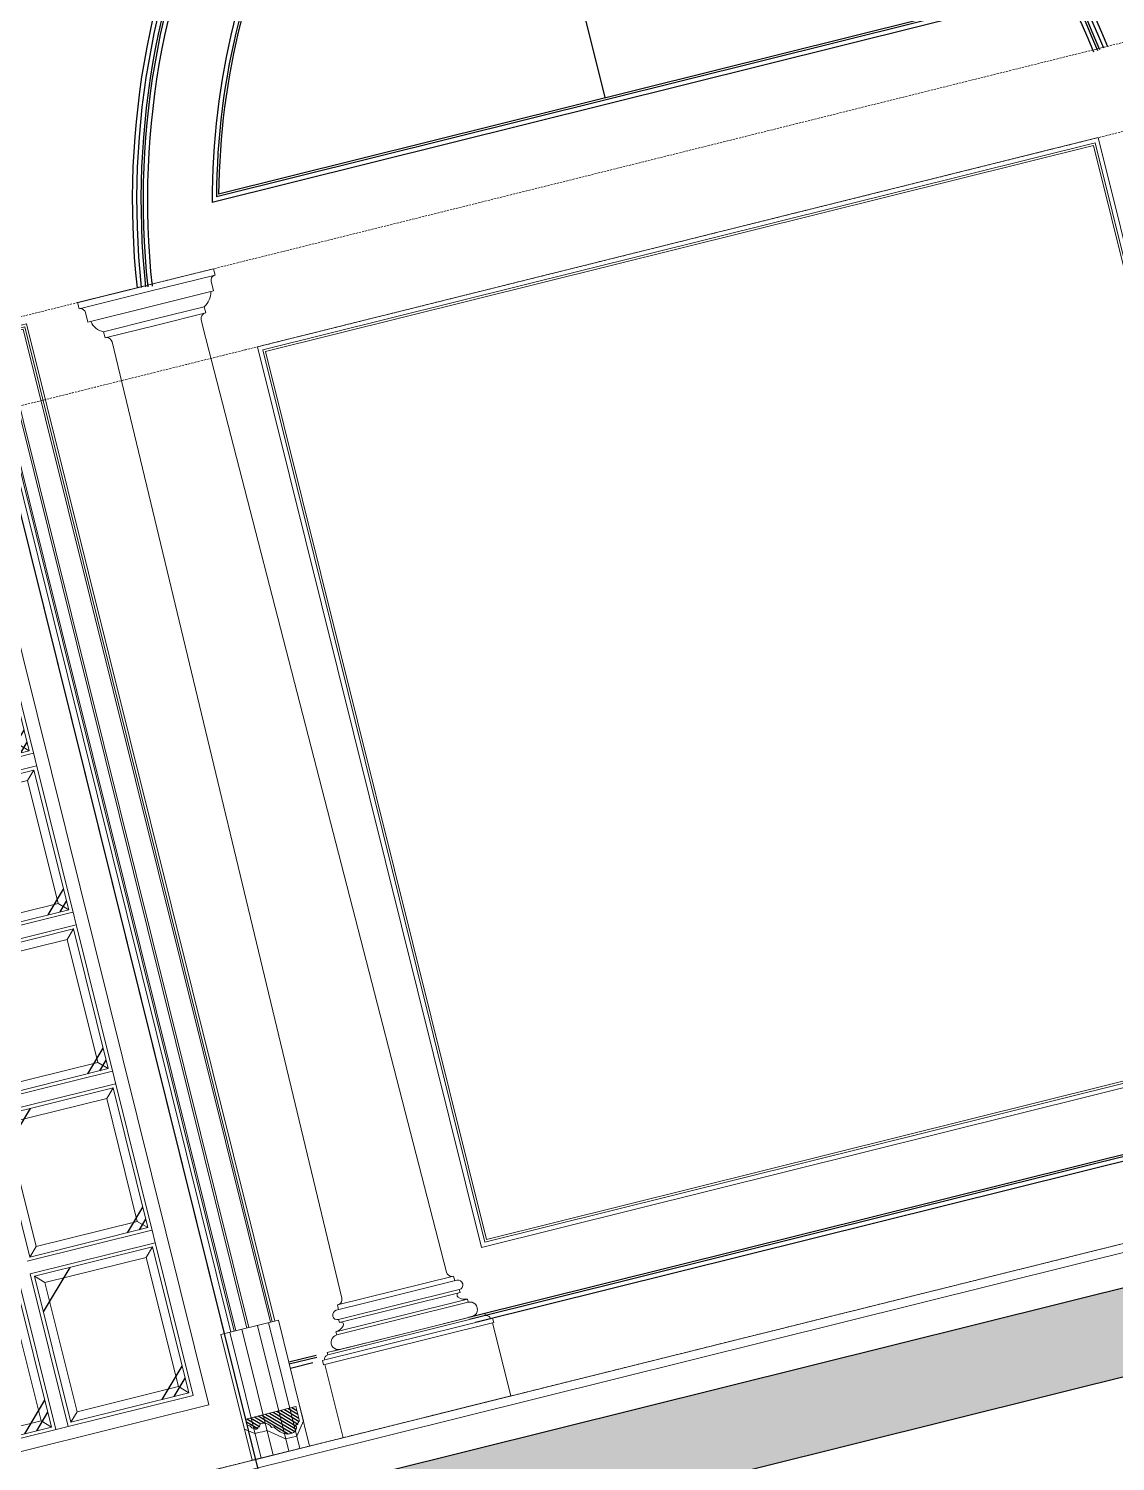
# Model space of a CAD drawing. Header units: inches. Extents: x -207898 to 3408902, y 497526 to 4632928.
# Drawn here: x 302044 to 304562, y 513096 to 516415 of the extents above; entities that cross this region are included whole.
import ezdxf

# ---------------------------------------------------------------- set-up
doc = ezdxf.new("R2010")
doc.units = ezdxf.units.IN
doc.header["$MEASUREMENT"] = 0
doc.linetypes.add('DASHED', pattern=[0.75, 0.5, -0.25])
doc.linetypes.add('HIDDEN', pattern=[0.375, 0.25, -0.125])
for name, color, linetype in [('8', 8, 'Continuous'), ('A-HATCH', 8, 'Continuous'), ('A-Hidden', 8, 'HIDDEN'), ('A-Plaster', 1, 'Continuous'), ('Ext.Walls', 31, 'Continuous'), ('gypsum', 31, 'Continuous'), ('Layer1', 1, 'Continuous'), ('Layer2', 2, 'Continuous'), ('Layer3', 7, 'Continuous'), ('Layer7', 8, 'Continuous'), ('WOOD', 23, 'Continuous')]:
    doc.layers.add(name, color=color, linetype=linetype)
for name, color, linetype, lineweight in [('A-FLOR-TIL1', 6, 'Continuous', 18), ('DIM', 252, 'Continuous', 35), ('Glass', 4, 'Continuous', 0), ('Marble', 6, 'Continuous', 0), ('wood ELEVATION 2', 32, 'Continuous', 18)]:
    doc.layers.add(name, color=color, linetype=linetype, lineweight=lineweight)

# ---------------------------------------------------------------- blocks, each defined once
blk = doc.blocks.new('seca')
at = {"layer": 'Layer7', "ltscale": 300}
h = blk.add_hatch(dxfattribs=at)
h.set_pattern_fill('AR-CONC', color=256, scale=10, angle=-13.9714, style=0)
h.set_pattern_definition([(116.028577, (-385371.086, -318706.174), (-71.119169, 11.2278116), [7.5, -82.5]), (171.028577, (-385371.086, -318706.174), (31.625426, 69.643965), [6, -66]), (65.577177, (-385377.01, -318705.24), (-39.493806, 80.871745), [6.374019, -70.114211]), (119.844377, (-385366.26, -318686.77), (-107.563064, 9.705012), [11.25, -123.75]), (69.392977, (-385375.22, -318685.96), (-67.18229, 117.096285), [9.561029, -105.1713]), (174.844377, (-385366.26, -318686.77), (-67.182198, 117.096337), [9, -99]), (145.028577, (-385377.17, -318689.203), (-67.645578, -24.659192), [7.5, -82.5]), (200.028577, (-385377.17, -318689.2), (-6.103844, 76.244295), [6, -66]), (94.577177, (-385382.806, -318691.26), (-73.749461, 51.585045), [6.374019, -70.114211]), (128.528577, (-385371.086, -318706.174), (6.8573079, 32.5981461), [0, -65.2, 0, -67, 0, -66.25]), (158.528577, (-385371.086, -318706.174), (-16.0061014, 44.6258503), [0, -38.2, 0, -63.7, 0, -25.25]), (198.528577, (-385349.446, -318711.558), (-52.3475577, 10.6997366), [0, -25, 0, -78, 0, -103.5]), (208.528577, (-385339.74, -318713.973), (-54.1764206, 23.794676), [0, -32.5, 0, -51.8, 0, -73.5])])
h.paths.add_polyline_path([(100, 4650), (100, 4450), (-13135, 4450), (-13135, 4650)])
h.paths.add_polyline_path([(-13232.1, 0), (-13232.1, 200), (100, 200), (100, 0)])
at = {"layer": 'A-FLOR-TIL1', "ltscale": 5}
for p, q in [((-13232.1, 300), (-100, 300)), ((-13232.1, 280), (-100, 280))]:
    blk.add_line(p, q, dxfattribs=at)
at = {"layer": 'Layer3'}
for p, q in [((-13232.1, 200), (100, 200)), ((-13232.1, 0), (100, 0))]:
    blk.add_line(p, q, dxfattribs=at)
blk = doc.blocks.new('deco column')
at = {"layer": 'Ext.Walls', "lineweight": 0}
for p, q in [((7577.1, -5087.7, 0), (7252.1, -5087.7, 0)), ((7252.1, -5087.7, 0), (7252.1, -5102.7, 0)), ((7414.6, -5102.7, 0), (7252.1, -5102.7, 0)), ((7414.6, -5102.7, 0), (7577.1, -5102.7, 0)), ((7577.1, -5087.7, 0), (7577.1, -5102.7, 0)), ((7264.6, -5114.3, 0), (7264.6, -5137.7, 0)), ((7414.6, -5137.7, 0), (7264.6, -5137.7, 0)), ((7414.6, -5137.7, 0), (7564.6, -5137.7, 0)), ((7564.6, -5114.3, 0), (7564.6, -5137.7, 0)), ((7414.6, -5167.7, 0), (7294.6, -5167.7, 0)), ((7294.6, -5167.7, 0), (7294.6, -5182.7, 0)), ((7414.6, -5167.7, 0), (7534.6, -5167.7, 0)), ((7534.6, -5167.7, 0), (7534.6, -5182.7, 0)), ((7414.6, -5182.7, 0), (7294.6, -5182.7, 0)), ((7308.3, -5194.9, 0), (7308.3, -5215.2, 0)), ((7414.6, -5182.7, 0), (7534.6, -5182.7, 0)), ((7520.8, -5194.9, 0), (7520.8, -5215.2, 0)), ((7308.3, -5215.2, 0), (7289.6, -7473.4, 0)), ((7520.8, -5215.2, 0), (7539.6, -7473.4, 0)), ((7270.5, -7497.6, 0), (7414.6, -7497.6, 0)), ((7275.9, -7486.2, 0), (7414.6, -7486.2, 0)), ((7275.9, -7497.6, 0), (7275.9, -7486.2, 0)), ((7553.2, -7486.2, 0), (7414.6, -7486.2, 0)), ((7558.6, -7497.6, 0), (7414.6, -7497.6, 0)), ((7553.2, -7497.6, 0), (7553.2, -7486.2, 0)), ((7270.5, -7519.7, 0), (7414.6, -7519.7, 0)), ((7270.5, -7526.6, 0), (7270.5, -7519.7, 0)), ((7270.5, -7526.6, 0), (7414.6, -7526.6, 0)), ((7558.6, -7519.7, 0), (7414.6, -7519.7, 0)), ((7558.6, -7526.6, 0), (7414.6, -7526.6, 0)), ((7558.6, -7526.6, 0), (7558.6, -7519.7, 0)), ((7257.6, -7546, 0), (7414.6, -7546, 0)), ((7257.6, -7553.3, 0), (7257.6, -7546, 0)), ((7257.6, -7553.3, 0), (7571.5, -7553.3, 0)), ((7571.5, -7546, 0), (7414.6, -7546, 0)), ((7571.5, -7553.3, 0), (7571.5, -7546, 0)), ((7240.4, -7587.7, 0), (7414.6, -7587.7, 0)), ((7588.8, -7587.7, 0), (7414.6, -7587.7, 0))]:
    blk.add_line(p, q, dxfattribs=at)
at = {"layer": 'Ext.Walls', "lineweight": 0, "elevation": 0}
blk.add_lwpolyline([(7414.6, -5087.7), (7254.6, -5087.7)], dxfattribs=at)
at = {"layer": 'Ext.Walls', "lineweight": 0}
for centre, radius, start, end in [((7252.1, -5114.8, 0), 12.4, 2.2566, 75.6666), ((7577, -5114.8, 0), 12.4, 104.3334, 177.7434), ((7312.6, -5129.7, 0), 42.1, 190.9695, 244.5872), ((7516.5, -5129.7, 0), 42.1, 295.4128, 349.0305), ((7295, -5195.7, 0), 13.3, 3.4202, 77.6829), ((7534.1, -5195.7, 0), 13.3, 102.3171, 176.5798)]:
    blk.add_arc(centre, radius, start, end, dxfattribs=at)
for centre, major_axis, start_param, end_param in [((7270.5, -7508.6, 0), (-7.83, 7.83), -0.785398, 2.356194), ((7276.1, -7473.2, 0), (-9.56, 9.56), 2.621969, 3.910571), ((7272.8, -7532.6, 0), (-4.25, 4.25), 3.211342, 5.374534), ((7257.6, -7570.5, 0), (12.2, 12.2), 0.785398, 3.926991), ((7253.6, -7512.1, 0), (24.1, 24.1), 4.043473, 4.698234)]:
    blk.add_ellipse(centre, major_axis=major_axis, ratio=1, start_param=start_param, end_param=end_param, dxfattribs=at)
at = {"layer": 'Ext.Walls', "lineweight": 0, "extrusion": (0, 0, -1)}
for centre, major_axis, start_param, end_param in [((7553.1, -7473.2, 0), (9.56, 9.56), 2.621969, 3.910571), ((7558.6, -7508.6, 0), (7.83, 7.83), -0.785398, 2.356194), ((7556.3, -7532.6, 0), (4.25, 4.25), 3.211342, 5.374534), ((7575.5, -7512.1, 0), (-24.1, 24.1), 4.043473, 4.698234), ((7571.5, -7570.5, 0), (-12.2, 12.2), 0.785398, 3.926991)]:
    blk.add_ellipse(centre, major_axis=major_axis, ratio=1, start_param=start_param, end_param=end_param, dxfattribs=at)
at = {"layer": 'Marble', "color": 6}
for p, q in [((7602.6, -7592.7, 0), (7226.6, -7592.7, 0)), ((7614.6, -7612.7, 0), (7214.6, -7612.7, 0)), ((7216.6, -7602.7, 0), (7612.6, -7602.7, 0))]:
    blk.add_line(p, q, dxfattribs=at)
at = {"layer": 'Marble', "color": 6, "elevation": 0}
for points in [[(7214.6, -7612.7), (7211.6, -7612.7), (7211.6, -7602.7), (7216.6, -7602.7, -0.414214), (7226.6, -7592.7), (7226.6, -7587.7), (7414.6, -7587.7)], [(7614.6, -7612.7), (7617.6, -7612.7), (7617.6, -7602.7), (7612.6, -7602.7, 0.414214), (7602.6, -7592.7), (7602.6, -7587.7), (7414.6, -7587.7)]]:
    blk.add_lwpolyline(points, format="xyb", dxfattribs=at)
blk.add_lwpolyline([(7214.6, -7612.7), (7214.6, -7787.7), (7614.6, -7787.7), (7614.6, -7612.7)], dxfattribs=at)
blk = doc.blocks.new('arc01')
at = {"layer": 'gypsum'}
h = blk.add_hatch(dxfattribs=at)
h.set_pattern_fill('ANSI31', color=256, scale=50, style=0)
h.set_pattern_definition([(45, (-13254.309, 35270.839), (-4.4194174, 4.4194174), [])])
h.paths.add_polyline_path([(-5.3, 1232.4, 0.000273), (-7.3, 1233), (-254, 1233, 0.000176), (-255.3, 1232.6), (-255.3, 1193, -0.414214), (-245.4, 1183.1), (-213.1, 1183.1, 1), (-201.1, 1183.1), (-59.5, 1183.1, 1), (-47.5, 1183.1), (-15.3, 1183.1, -0.414214), (-5.3, 1193)])
at = {"color": 2, "elevation": 0}
for points in [[(-255.3, 1232.2, 0.128366), (-826.3, 834.7, 0.149086), (-1288.6, -167)], [(-5.3, 1232.2, -0.128366), (565.6, 834.7, -0.149086), (1028, -167)]]:
    blk.add_lwpolyline(points, format="xyb", dxfattribs=at)
at = {"layer": 'A-Plaster'}
blk.add_line((-130.3, 1077.4, 0), (-130.3, 0), dxfattribs=at)
at = {"layer": 'gypsum'}
for p, q in [((811.2, -17, 0), (-1071.9, -17, 0)), ((798.4, -7, 0), (-1059.1, -7, 0)), ((792, -2, 0), (-1052.6, -2, 0))]:
    blk.add_line(p, q, dxfattribs=at)
at = {"layer": 'gypsum', "elevation": 0}
for points in [[(-255.3, 1221.6, 0.127701), (-818.7, 828.2, 0.1491), (-1278.7, -168.4)], [(-255.3, 1210.9, 0.127025), (-811.2, 821.6, 0.149115), (-1268.8, -169.7)], [(-255.3, 1205.6, 0.126684), (-807.4, 818.3, 0.149122), (-1263.9, -170.4)], [(-255.3, 1194.9, 0.125992), (-799.9, 811.7, 0.149137), (-1253.9, -171.8)], [(-5.3, 1221.6, -0.127701), (558.1, 828.2, -0.1491), (1018.1, -168.4)], [(-5.3, 1210.9, -0.127025), (550.5, 821.6, -0.149115), (1008.2, -169.7)], [(-5.3, 1205.6, -0.126684), (546.8, 818.3, -0.149122), (1003.2, -170.4)], [(-5.3, 1194.9, -0.125992), (539.2, 811.7, -0.149137), (993.3, -171.8)], [(-130.3, 1079.3, 0.142546), (-686.9, 713.1, 0.122755), (-1071.9, -17, 0.122755)], [(-130.3, 1068.8, 0.141907), (-679.4, 706.5, 0.120864), (-1059.1, -7, 0.120864)], [(-130.3, 1063.6, 0.141583), (-675.6, 703.2, 0.119908), (-1052.6, -2, 0.119908)], [(-130.3, 1079.3, -0.142546), (426.2, 713.1, -0.122755), (811.2, -17, -0.122755)], [(-130.3, 1068.8, -0.141907), (418.7, 706.5, -0.120864), (798.4, -7, -0.120864)], [(-130.3, 1063.6, -0.141583), (414.9, 703.2, -0.119908), (792, -2, -0.119908)]]:
    blk.add_lwpolyline(points, format="xyb", dxfattribs=at)
at = {"layer": 'Layer2', "lineweight": 0, "ltscale": 30, "elevation": 0}
blk.add_lwpolyline([(-15.3, 1183.1), (-47.5, 1183.1, -1), (-59.5, 1183.1), (-201.1, 1183.1, -1), (-213.1, 1183.1), (-245.4, 1183.1, 0.414214), (-255.3, 1193), (-255.3, 1193.1), (-255.3, 1233), (-5.3, 1233), (-5.3, 1193, 0.414214)], format="xyb", close=True, dxfattribs=at)
blk = doc.blocks.new('m01')
at = {"layer": 'A-Plaster', "xscale": -0.9999999999999998}
blk.add_blockref('arc01', (7910.8, -69446, 0), dxfattribs=at)
blk = doc.blocks.new('door main maj')
at = {"layer": 'A-HATCH'}
h = blk.add_hatch(dxfattribs=at)
h.set_pattern_fill('AR-RROOF', color=256, scale=20, angle=45, style=0)
h.set_pattern_definition([(45, (54377.54, -12553.23), (431.0523, 1149.473), [7620, -1016, 2540, -508]), (45, (54675.7, -11895.9), (-836.96, 118.539), [1524, -167.64, 3048, -381]), (45, (54251.82, -12068.3), (1627.2224, 2108.5641), [4064, -711.2, 2032, -508])])
h.paths.add_polyline_path([(747.9, -627.7), (466, -627.7), (466, -961.2), (747.9, -961.2)])
h = blk.add_hatch(dxfattribs=at)
h.set_pattern_fill('AR-RROOF', color=256, scale=20, angle=45, style=0)
h.set_pattern_definition([(45, (54377.54, -12932.66), (431.0523, 1149.473), [7620, -1016, 2540, -508]), (45, (54675.7, -12275.3), (-836.96, 118.539), [1524, -167.64, 3048, -381]), (45, (54251.82, -12447.73), (1627.2224, 2108.5641), [4064, -711.2, 2032, -508])])
h.paths.add_polyline_path([(747.9, -1007.2), (466, -1007.2), (466, -1340.6), (747.9, -1340.6)])
h = blk.add_hatch(dxfattribs=at)
h.set_pattern_fill('AR-RROOF', color=256, scale=20, angle=45, style=0)
h.set_pattern_definition([(45, (54377.54, -13312.1), (431.0523, 1149.473), [7620, -1016, 2540, -508]), (45, (54675.7, -12654.74), (-836.96, 118.539), [1524, -167.64, 3048, -381]), (45, (54251.82, -12827.16), (1627.2224, 2108.5641), [4064, -711.2, 2032, -508])])
h.paths.add_polyline_path([(747.9, -1386.6), (466, -1386.6), (466, -1720), (747.9, -1720)])
h = blk.add_hatch(dxfattribs=at)
h.set_pattern_fill('AR-RROOF', color=256, scale=20, angle=45, style=0)
h.set_pattern_definition([(45, (54377.54, -13691.53), (431.0523, 1149.473), [7620, -1016, 2540, -508]), (45, (54675.7, -13034.2), (-836.96, 118.539), [1524, -167.64, 3048, -381]), (45, (54251.82, -13206.6), (1627.2224, 2108.5641), [4064, -711.2, 2032, -508])])
h.paths.add_polyline_path([(747.9, -1766), (466, -1766), (466, -2099.5), (747.9, -2099.5)])
h = blk.add_hatch(dxfattribs=at)
h.set_pattern_fill('AR-RROOF', color=256, scale=20, angle=45, style=0)
h.set_pattern_definition([(45, (54049.57, -14070.96), (431.0523, 1149.473), [7620, -1016, 2540, -508]), (45, (54347.7, -13413.6), (-836.96, 118.539), [1524, -167.64, 3048, -381]), (45, (53923.84, -13586.02), (1627.2224, 2108.5641), [4064, -711.2, 2032, -508])])
h.paths.add_polyline_path([(420, -2145.5), (138, -2145.5), (138, -2493.9), (420, -2493.9)])
h = blk.add_hatch(dxfattribs=at)
h.set_pattern_fill('AR-RROOF', color=256, scale=20, angle=45, style=0)
h.set_pattern_definition([(45, (54377.54, -14070.96), (431.0523, 1149.473), [7620, -1016, 2540, -508]), (45, (54675.7, -13413.6), (-836.96, 118.539), [1524, -167.64, 3048, -381]), (45, (54251.82, -13586.02), (1627.2224, 2108.5641), [4064, -711.2, 2032, -508])])
h.paths.add_polyline_path([(747.9, -2145.5), (466, -2145.5), (466, -2493.9), (747.9, -2493.9)])
at = {"layer": 'WOOD', "ltscale": 5}
h = blk.add_hatch(dxfattribs=at)
h.set_pattern_fill('ANSI31', color=256, scale=2, angle=90, style=0)
h.set_pattern_definition([(135, (-3066.359, -21319.2535), (-4.490128, -4.490128), [])])
edge = h.paths.add_edge_path()
edge.add_spline(control_points=[(970, -2625.5), (970.4, -2627.3), (971.3, -2632.3), (966.1, -2640.3), (954.1, -2643.7), (940.5, -2640.3), (928.3, -2630.7), (922.3, -2622.4), (919.5, -2617.8)], knot_values=[0, 0, 0, 0, 5.415004, 14.845554, 25.171787, 40.963284, 54.877228, 71.203181, 71.203181, 71.203181, 71.203181], degree=3, periodic=0)
edge.add_line((919.5, -2617.8), (914.5, -2617.8))
edge.add_spline(control_points=[(914.5, -2617.8), (914.3, -2617), (913.3, -2613.8), (909.4, -2608.2), (901.8, -2603.8), (894.6, -2603.1), (890.3, -2604.5), (888.4, -2606.7), (888, -2608.5), (888, -2609.5)], knot_values=[0, 0, 0, 0, 2.324395, 10.044553, 19.936108, 27.718662, 30.95963, 33.124227, 36.170003, 36.170003, 36.170003, 36.170003], degree=3, periodic=0)
edge.add_line((888, -2609.5), (884, -2609.5))
edge.add_arc((880, -2609.5), 4, -540, -360, ccw=False)
edge.add_spline(control_points=[(876, -2609.5), (874.6, -2609.7), (872.1, -2609.3), (869.3, -2607), (868, -2603.9), (865.4, -2600.8), (862.5, -2600.5), (861, -2600.5)], knot_values=[0, 0, 0, 0, 4.057479, 7.238849, 10.438183, 13.975032, 18.589448, 18.589448, 18.589448, 18.589448], degree=3, periodic=0)
edge.add_line((861, -2600.5), (861, -2584.5))
edge.add_line((861, -2584.5), (981, -2584.5))
edge.add_line((981, -2584.5), (981, -2619.5))
edge.add_arc((981, -2625.5), 6, -270, -180)
edge.add_line((975, -2625.5), (970, -2625.5))
at = {"layer": '8', "ltscale": 5, "elevation": 0}
blk.add_lwpolyline([(20, -120), (860, -120), (860, -2741.9), (20, -2741.9)], close=True, dxfattribs=at)
at = {"layer": 'Glass'}
for p, q in [((727.9, -941.2, 0), (747.9, -961.2, 0)), ((727.9, -1027.2, 0), (747.9, -1007.2, 0)), ((727.9, -1320.6, 0), (747.9, -1340.6, 0)), ((727.9, -1406.6, 0), (747.9, -1386.6, 0)), ((727.9, -1700, 0), (747.9, -1720, 0)), ((727.9, -1786, 0), (747.9, -1766, 0)), ((486, -2079.5, 0), (466, -2099.5, 0)), ((727.9, -2079.5, 0), (747.9, -2099.5, 0)), ((486, -2165.5, 0), (466, -2145.5, 0)), ((727.9, -2165.5, 0), (747.9, -2145.5, 0)), ((400, -2473.9, 0), (420, -2493.9, 0)), ((466, -2493.9, 0), (486, -2473.9, 0)), ((727.9, -2473.9, 0), (747.9, -2493.9, 0))]:
    blk.add_line(p, q, dxfattribs=at)
at = {"layer": 'Glass', "elevation": 0}
for points in [[(727.9, -1027.2), (486, -1027.2), (486, -1320.6), (727.9, -1320.6)], [(727.9, -1406.6), (486, -1406.6), (486, -1700), (727.9, -1700)], [(727.9, -1786), (486, -1786), (486, -2079.5), (727.9, -2079.5)], [(400, -2165.5), (158, -2165.5), (158, -2473.9), (400, -2473.9)], [(727.9, -2165.5), (486, -2165.5), (486, -2473.9), (727.9, -2473.9)]]:
    blk.add_lwpolyline(points, close=True, dxfattribs=at)
at = {"layer": 'wood ELEVATION 2'}
for p, q in [((458, -969.2, 0), (755.9, -969.2, 0)), ((458, -999.2, 0), (755.9, -999.2, 0)), ((458, -1348.6, 0), (755.9, -1348.6, 0)), ((458, -1378.6, 0), (755.9, -1378.6, 0)), ((458, -1728, 0), (755.9, -1728, 0)), ((458, -1758, 0), (755.9, -1758, 0)), ((458, -2107.5, 0), (755.9, -2107.5, 0)), ((428, -2137.5, -0.1), (428, -2501.9, -0.1)), ((458, -2137.5, -0.1), (458, -2501.9, -0.1)), ((458, -2137.5, 0), (755.9, -2137.5, 0)), ((873.6, -2380.6, 0), (873.6, -2680.9, 0)), ((902.6, -2380.6, 0), (902.6, -2680.9, 0)), ((939.6, -2380.6, 0), (939.6, -2680.9, 0)), ((966.2, -2380.6, 0), (966.2, -2680.9, 0))]:
    blk.add_line(p, q, dxfattribs=at)
at = {"layer": 'wood ELEVATION 2', "elevation": 0}
for points in [[(980.9, -2380.6), (980.9, 0), (0, 0)], [(974.9, -2380.6), (974.9, -6), (0, -6)], [(970.5, -2380.6), (970.5, -10.4), (0, -10.4)], [(919.5, -2380.6), (919.5, -61.4), (0, -61.4)], [(914.5, -2380.6), (914.5, -66.5), (0, -66.5)], [(887.9, -2380.6), (887.9, -93), (0, -93)], [(883.9, -2380.6), (883.9, -97), (0, -97)], [(875.9, -2380.6), (875.9, -105), (0, -105)], [(860.9, -2380.6), (860.9, -120), (0, -120)], [(989.6, -2584.5), (989.6, -2620.8), (966.2, -2651.3), (939.7, -2651.3), (902.6, -2622.4), (892, -2622.4), (886, -2622.4), (873.6, -2622.4), (852.3, -2606.4), (852.3, -2584.5)]]:
    blk.add_lwpolyline(points, dxfattribs=at)
for points in [[(100, -195.3), (785.9, -195.3), (785.9, -2531.9), (100, -2531.9)], [(100, -195.3), (785.9, -195.3), (785.9, -2531.9), (100, -2531.9)], [(130, -225.3), (755.9, -225.3), (755.9, -2501.9), (130, -2501.9)], [(747.9, -627.7), (466, -627.7), (466, -961.2), (747.9, -961.2)], [(747.9, -1007.2), (466, -1007.2), (466, -1340.6), (747.9, -1340.6)], [(747.9, -1386.6), (466, -1386.6), (466, -1720), (747.9, -1720)], [(747.9, -1766), (466, -1766), (466, -2099.5), (747.9, -2099.5)], [(420, -2145.5), (138, -2145.5), (138, -2493.9), (420, -2493.9)], [(747.9, -2145.5), (466, -2145.5), (466, -2493.9), (747.9, -2493.9)], [(989.6, -2380.6), (852.3, -2380.6), (852.3, -2680.9), (989.6, -2680.9)]]:
    blk.add_lwpolyline(points, close=True, dxfattribs=at)
blk.add_lwpolyline([(981, -2584.5), (981, -2619.6, 0.421809), (975, -2625.5), (970, -2625.5, -0.192449), (969.5, -2634.4, -0.19809), (961.2, -2641.4, -0.13619), (947.7, -2641.8, -0.128315), (931.4, -2632.8, -0.073849), (919.5, -2617.8), (914.5, -2617.8, 0.15485), (908.9, -2608.6, 0.124032), (899.8, -2603.9, 0.094818), (893.8, -2603.6, 0.081091), (890.9, -2604.5, 0.20766), (888.2, -2607.8, 0.063312), (887.9, -2609.5), (884, -2609.5, -0.425676), (879.8, -2613.5, -0.400162), (876, -2609.6, -0.316236), (868.7, -2605.6, 0.101923), (866.2, -2602, 0.175196), (861, -2600.5), (861, -2584.5), (981, -2584.5)], format="xyb", dxfattribs=at)

msp = doc.modelspace()

# ---------------------------------------------------------------- linework, layer by layer
at = {"layer": 'A-Hidden', "linetype": 'DASHED', "lineweight": 0, "ltscale": 10}
for p, q in [((310128.5, 517763.6, 0), (297083, 514517.9, 0)), ((310176.8, 517569.5, 0), (294444.6, 513655.4, 0)), ((310176.8, 517569.5, 0), (297131.3, 514323.8, 0)), ((310780.4, 515143.5, 0), (297734.9, 511897.8, 0))]:
    msp.add_line(p, q, dxfattribs=at)
at = {"layer": 'gypsum', "lineweight": 0, "ltscale": 5, "elevation": 0}
for points in [[(302574.4, 515678.1), (304522, 516162.6), (305041.1, 514076.2), (303093.5, 513591.7)], [(302586.5, 515670.8), (304514.8, 516150.5), (305029, 514083.5), (303100.8, 513603.8)], [(302592.6, 515667.1), (304511.1, 516144.5), (305023, 514087.2), (303104.5, 513609.9)]]:
    msp.add_lwpolyline(points, close=True, dxfattribs=at)
at = {"layer": 'Layer1'}
for p, q in [((305143.2, 513947.1, 0), (303063.9, 513429.7, 0)), ((305144.4, 513942.2, 0), (303065.1, 513424.9, 0)), ((305135.1, 513929.6, 0), (303079.2, 513418.1, 0)), ((302710.3, 513341.8, 0), (302646.7, 513325.9, 0)), ((302711.6, 513336.9, 0), (302647.9, 513321.1, 0)), ((302702.3, 513324.3, 0), (302650.3, 513311.4, 0))]:
    msp.add_line(p, q, dxfattribs=at)

# ---------------------------------------------------------------- block references
at = {"layer": 'A-Plaster', "xscale": -1, "rotation": 13.97142328298586}
for name, p in [('seca', (295484.8, 511028.8, 0)), ('m01', (294415.1, 585589.3, 0))]:
    msp.add_blockref(name, p, dxfattribs=at)
at = {"layer": 'A-Plaster', "rotation": 13.97142328298565}
msp.add_blockref('door main maj', (301087.4, 515494.5, 0), dxfattribs=at)
at = {"layer": 'DIM', "rotation": 13.97142328298587}
msp.add_blockref('deco column', (293891.2, 518966.6, 0), dxfattribs=at)

doc.saveas('drawing.dxf')
